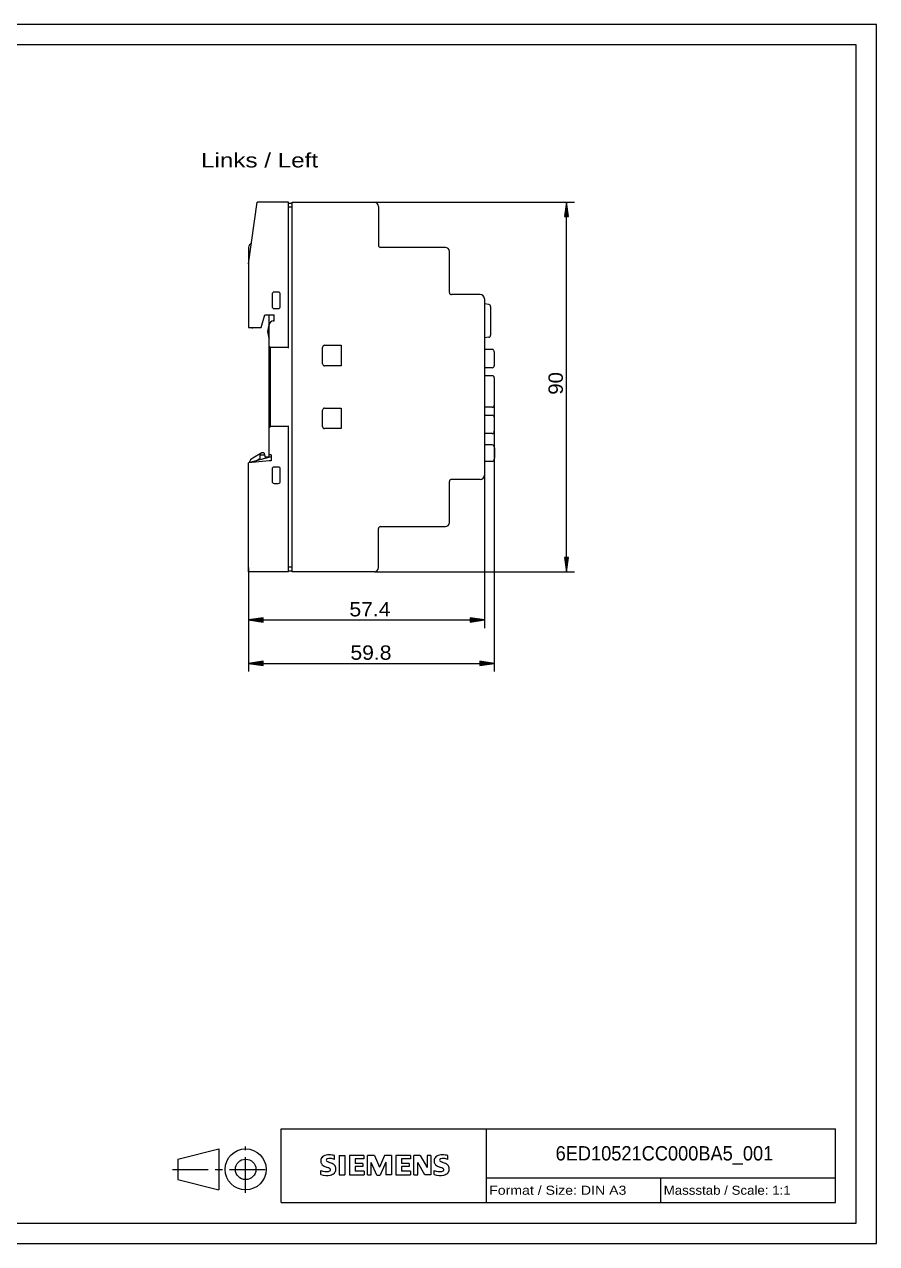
# Model space of a CAD drawing. Extents: x 0 to 420, y 0 to 297.
# Drawn here: x 212.5 to 420, y 0 to 297 of the extents above; entities that cross this region are included whole.
import ezdxf
from ezdxf.enums import TextEntityAlignment as Align

# ---------------------------------------------------------------- set-up
doc = ezdxf.new("R2010")
doc.units = 0
doc.header["$LTSCALE"] = 23.1
doc.linetypes.add('CENTER', pattern=[0.6, 0.375, -0.075, 0.075, -0.075])
doc.layers.get('0').update_dxf_attribs({"linetype": 'CONTINUOUS'})
for name, color, linetype in [('11000_LEFT', 7, 'CONTINUOUS'), ('11100_DIM_LEFT', 7, 'CONTINUOUS'), ('11300_LEFT_GERMAN_ENGLISH', 7, 'CONTINUOUS'), ('90000_FRAME', 7, 'CONTINUOUS')]:
    doc.layers.add(name, color=color, linetype=linetype)

msp = doc.modelspace()

# ---------------------------------------------------------------- linework, layer by layer
at = {"color": 7, "linetype": 'CONTINUOUS'}
for p, q in [((344.479, 253.673), (343.979, 250.173)), ((344.979, 250.173), (344.479, 253.673)), ((343.979, 250.173), (344.979, 250.173)), ((344.979, 167.173), (343.979, 167.173)), ((343.979, 167.173), (344.479, 163.673)), ((344.479, 163.673), (344.979, 167.173)), ((270.604, 152.414), (267.104, 151.914)), ((267.104, 151.914), (270.604, 151.414)), ((270.604, 151.414), (270.604, 152.414)), ((324.504, 151.914), (321.004, 152.414)), ((321.004, 152.414), (321.004, 151.414)), ((321.004, 151.414), (324.504, 151.914)), ((270.604, 141.845), (267.104, 141.345)), ((267.104, 141.345), (270.604, 140.845)), ((270.604, 140.845), (270.604, 141.845)), ((326.904, 141.345), (323.404, 141.845)), ((323.404, 141.845), (323.404, 140.845)), ((323.404, 140.845), (326.904, 141.345))]:
    msp.add_line(p, q, dxfattribs=at)
for points in [[(344.479, 253.673), (344.979, 250.173), (343.979, 250.173)], [(344.479, 163.673), (343.979, 167.173), (344.979, 167.173)], [(267.104, 151.914), (270.604, 152.414), (270.604, 151.414)], [(324.504, 151.914), (321.004, 151.414), (321.004, 152.414)], [(267.104, 141.345), (270.604, 141.845), (270.604, 140.845)], [(326.904, 141.345), (323.404, 140.845), (323.404, 141.845)]]:
    msp.add_solid(points, dxfattribs=at)
at = {"layer": '11000_LEFT', "color": 7, "linetype": 'CONTINUOUS'}
for p, q in [((267.104, 238.673), (269.212, 253.673)), ((276.804, 253.673), (269.212, 253.673)), ((276.804, 218.123), (276.804, 253.673)), ((276.804, 253.473), (277.704, 253.473)), ((277.704, 252.473), (276.804, 252.473)), ((277.704, 163.673), (277.704, 253.673)), ((277.704, 253.673), (297.704, 253.673)), ((298.704, 252.673), (298.704, 243.173)), ((267.104, 242.673), (267.104, 223.173)), ((315.004, 242.673), (299.204, 242.673)), ((316.004, 231.673), (316.004, 241.673)), ((274.304, 231.773), (273.304, 231.773)), ((272.804, 231.273), (272.804, 228.273)), ((274.804, 228.273), (274.804, 231.273)), ((323.504, 231.173), (316.504, 231.173)), ((324.504, 230.173), (324.504, 187.173)), ((325.57, 228.761), (324.504, 228.902)), ((270.165, 223.173), (271.054, 226.273)), ((272.054, 226.173), (271.026, 226.173)), ((271.054, 226.273), (273.304, 226.273)), ((272.054, 226.273), (272.054, 226.173)), ((272.104, 191.542), (272.104, 226.273)), ((273.304, 227.773), (274.304, 227.773)), ((273.304, 224.773), (273.304, 226.273)), ((326.004, 228.266), (326.004, 221.28)), ((267.104, 223.173), (270.165, 223.173)), ((270.065, 223.073), (268.104, 223.073)), ((269.804, 223.073), (269.804, 223.173)), ((270.065, 223.073), (270.094, 223.173)), ((273.104, 224.773), (273.304, 224.773)), ((325.57, 220.784), (324.504, 220.644)), ((272.104, 218.623), (272.404, 218.323)), ((272.404, 199.023), (272.404, 218.323)), ((276.804, 218.323), (272.404, 218.323)), ((285.104, 214.323), (285.104, 218.323)), ((285.604, 218.823), (289.604, 218.823)), ((289.604, 218.823), (289.604, 213.823)), ((326.404, 217.823), (324.504, 217.823)), ((326.476, 217.816), (326.404, 217.823)), ((326.609, 217.769), (326.476, 217.816)), ((326.727, 217.678), (326.609, 217.769)), ((326.824, 217.541), (326.727, 217.678)), ((326.888, 217.358), (326.824, 217.541)), ((326.904, 217.199), (326.888, 217.358)), ((326.904, 217.199), (326.904, 213.848)), ((289.604, 213.823), (285.604, 213.823)), ((326.404, 213.348), (324.504, 213.348)), ((326.404, 211.423), (324.504, 211.423)), ((326.904, 210.923), (326.904, 204.223)), ((285.104, 199.023), (285.104, 203.023)), ((285.604, 203.523), (289.604, 203.523)), ((289.604, 203.523), (289.604, 198.523)), ((326.404, 203.723), (324.504, 203.723)), ((272.104, 198.723), (272.404, 199.023)), ((276.804, 199.023), (272.404, 199.023)), ((276.804, 163.673), (276.804, 199.223)), ((324.504, 201.797), (326.404, 201.797)), ((326.904, 201.297), (326.904, 197.946)), ((289.604, 198.523), (285.604, 198.523)), ((326.404, 197.323), (324.504, 197.323)), ((326.404, 197.323), (326.476, 197.329)), ((326.476, 197.329), (326.609, 197.376)), ((326.609, 197.376), (326.727, 197.468)), ((326.727, 197.468), (326.824, 197.604)), ((326.824, 197.604), (326.888, 197.787)), ((326.888, 197.787), (326.904, 197.946)), ((326.404, 194.573), (324.504, 194.573)), ((326.904, 194.073), (326.904, 191.073)), ((326.904, 193.823), (326.954, 193.823)), ((326.954, 193.823), (326.954, 191.323)), ((272.604, 191.673), (267.104, 190.235)), ((272.104, 190.673), (267.104, 190.235)), ((267.104, 163.673), (267.104, 190.235)), ((268.154, 191.428), (270.31, 192.673)), ((268.901, 190.705), (269.654, 191.14)), ((269.654, 191.14), (269.71, 191.163)), ((269.71, 191.163), (269.761, 191.166)), ((269.761, 191.166), (269.801, 191.15)), ((269.801, 191.15), (269.831, 191.12)), ((269.831, 191.12), (269.848, 191.078)), ((269.848, 191.078), (269.854, 191.024)), ((269.854, 192.41), (269.854, 190.954)), ((269.854, 192.373), (269.866, 192.306)), ((269.866, 192.306), (269.896, 192.251)), ((269.896, 192.251), (269.94, 192.208)), ((269.94, 192.208), (269.996, 192.181)), ((269.996, 192.181), (270.054, 192.173)), ((270.054, 192.173), (270.944, 192.173)), ((270.31, 192.673), (270.81, 192.673)), ((270.81, 192.673), (271.104, 191.573)), ((272.104, 191.573), (271.104, 191.573)), ((272.604, 192.173), (272.104, 192.173)), ((272.604, 190.673), (272.104, 190.673)), ((272.604, 192.173), (272.604, 190.673)), ((324.504, 190.573), (326.404, 190.573)), ((326.904, 191.323), (326.954, 191.323)), ((272.804, 188.673), (272.804, 185.673)), ((274.304, 189.173), (273.304, 189.173)), ((274.804, 185.673), (274.804, 188.673)), ((273.304, 185.173), (274.304, 185.173)), ((316.004, 175.673), (316.004, 185.673)), ((323.504, 186.173), (316.504, 186.173)), ((298.704, 164.673), (298.704, 174.173)), ((299.204, 174.673), (315.004, 174.673)), ((276.804, 163.673), (267.104, 163.673)), ((276.804, 164.873), (277.704, 164.873)), ((276.804, 163.873), (277.704, 163.873)), ((297.704, 163.673), (277.704, 163.673))]:
    msp.add_line(p, q, dxfattribs=at)
for centre, radius, start, end in [((297.704, 252.673), 1, 0, 90), ((268.104, 242.673), 1, 107.73368, 180), ((299.204, 243.173), 0.5, 180, 270), ((315.004, 241.673), 1, 0, 90), ((273.304, 231.273), 0.5, 90, 180), ((274.304, 231.273), 0.5, 0, 90), ((316.504, 231.673), 0.5, 180, 270), ((323.504, 230.173), 1, 0, 90), ((325.504, 228.266), 0.5, 0, 82.5), ((273.304, 228.273), 0.5, 180, 270), ((274.304, 228.273), 0.5, 270, 360), ((268.104, 224.073), 1, 244.18025, 270), ((275.703, 222.063), 4, 154.58499, 178.43062), ((273.104, 223.773), 1, 90, 180), ((275.703, 222.282), 4, 181.56938, 205.46397), ((325.504, 221.28), 0.5, 277.5, 360), ((285.604, 218.323), 0.5, 90, 180), ((285.604, 214.323), 0.5, 180, 270), ((326.404, 213.848), 0.5, 270, 360), ((326.404, 210.923), 0.5, 0, 90), ((285.604, 203.023), 0.5, 90, 180), ((326.404, 204.223), 0.5, 270, 360), ((285.604, 199.023), 0.5, 180, 270), ((326.404, 201.297), 0.5, 0, 90), ((326.404, 194.073), 0.5, 0, 90), ((269.154, 189.696), 2, 120, 163.09288), ((326.404, 191.073), 0.5, 270, 360), ((273.304, 188.673), 0.5, 90, 180), ((274.304, 188.673), 0.5, 0, 90), ((323.504, 187.173), 1, 270, 360), ((273.304, 185.673), 0.5, 180, 270), ((274.304, 185.673), 0.5, 270, 360), ((316.504, 185.673), 0.5, 90, 180), ((315.004, 175.673), 1, 270, 360), ((299.204, 174.173), 0.5, 90, 180), ((297.704, 164.673), 1, 270, 360)]:
    msp.add_arc(centre, radius, start, end, dxfattribs=at)
at = {"layer": '11100_DIM_LEFT', "color": 7, "linetype": 'CONTINUOUS'}
for p, q in [((297.704, 253.673), (346.479, 253.673)), ((344.479, 163.673), (344.479, 253.673)), ((326.904, 204.223), (326.904, 139.345)), ((324.504, 187.173), (324.504, 149.914)), ((267.104, 164.673), (267.104, 139.345)), ((297.704, 163.673), (346.479, 163.673)), ((267.104, 151.914), (324.504, 151.914)), ((267.104, 141.345), (326.904, 141.345))]:
    msp.add_line(p, q, dxfattribs=at)
at = {"layer": '90000_FRAME', "color": 7, "linetype": 'CONTINUOUS'}
for p, q in [((420, 297), (0, 297)), ((420, 0), (420, 297)), ((415, 292), (5, 292)), ((415, 5), (415, 292)), ((275, 28), (410, 28)), ((275, 10), (275, 28)), ((325, 10), (325, 28)), ((410, 10), (410, 28)), ((249.866, 20.581), (259.866, 23.081)), ((259.866, 23.081), (259.866, 13.081)), ((284.895, 20.916), (285.169, 21.19)), ((288.03, 20.499), (288.03, 21.449)), ((289.124, 21.497), (290.55, 21.497)), ((289.124, 21.497), (289.124, 16.744)), ((290.55, 21.497), (290.55, 16.744)), ((295.16, 21.497), (291.643, 21.497)), ((291.643, 21.497), (291.643, 16.744)), ((295.16, 21.497), (295.16, 20.618)), ((297.727, 21.497), (296.016, 21.497)), ((296.016, 16.744), (296.016, 21.497)), ((297.727, 21.497), (298.963, 18.597)), ((300.151, 21.497), (298.963, 18.597)), ((301.862, 21.497), (300.151, 21.497)), ((301.862, 21.497), (301.862, 16.744)), ((306.473, 21.497), (302.956, 21.497)), ((302.956, 21.497), (302.956, 16.744)), ((306.473, 21.497), (306.473, 20.618)), ((308.85, 21.497), (307.305, 21.497)), ((307.305, 16.744), (307.305, 21.497)), ((308.85, 21.497), (310.537, 18.55)), ((311.488, 21.497), (310.537, 21.497)), ((310.537, 21.497), (310.537, 18.55)), ((311.488, 21.497), (311.488, 16.744)), ((315.623, 20.499), (315.623, 21.449)), ((249.866, 20.581), (249.866, 15.581)), ((295.16, 20.618), (293.021, 20.618)), ((293.021, 20.618), (293.021, 19.548)), ((294.875, 19.548), (293.021, 19.548)), ((294.875, 18.764), (293.021, 18.764)), ((293.021, 18.764), (293.021, 17.647)), ((294.875, 19.548), (294.875, 18.764)), ((298.297, 16.696), (296.966, 19.786)), ((296.966, 16.744), (296.966, 19.786)), ((300.484, 19.833), (299.153, 16.696)), ((300.484, 19.833), (300.484, 16.744)), ((306.473, 20.618), (304.334, 20.618)), ((304.334, 20.618), (304.334, 19.548)), ((306.188, 19.548), (304.334, 19.548)), ((306.188, 18.764), (304.334, 18.764)), ((304.334, 18.764), (304.334, 17.647)), ((306.188, 19.548), (306.188, 18.764)), ((309.967, 16.744), (308.255, 19.786)), ((308.255, 16.744), (308.255, 19.786)), ((249.866, 15.581), (259.866, 13.081)), ((284.703, 16.839), (284.703, 17.789)), ((289.124, 16.744), (290.55, 16.744)), ((291.643, 16.744), (295.208, 16.744)), ((295.208, 17.647), (293.021, 17.647)), ((295.208, 17.647), (295.208, 16.744)), ((296.016, 16.744), (296.966, 16.744)), ((298.297, 16.696), (299.153, 16.696)), ((301.862, 16.744), (300.484, 16.744)), ((302.956, 16.744), (306.52, 16.744)), ((306.52, 17.647), (304.334, 17.647)), ((306.52, 17.647), (306.52, 16.744)), ((307.305, 16.744), (308.255, 16.744)), ((311.488, 16.744), (309.967, 16.744)), ((312.296, 16.839), (312.296, 17.789)), ((325, 16), (410, 16)), ((367.5, 10), (367.5, 16)), ((275, 10), (410, 10)), ((5, 5), (415, 5)), ((0, 0), (420, 0))]:
    msp.add_line(p, q, dxfattribs=at)
at = {"layer": '90000_FRAME', "color": 7, "linetype": 'CENTER'}
for p, q in [((266.366, 12.36), (266.366, 23.643)), ((248.586, 18.081), (272.188, 18.081))]:
    msp.add_line(p, q, dxfattribs=at)
at = {"layer": '90000_FRAME', "color": 7, "linetype": 'CONTINUOUS'}
for radius in [5, 2.5]:
    msp.add_circle((266.366, 18.081), radius, dxfattribs=at)
for centre, radius, start, end in [((285.795, 20.25), 1.12, 142.81392, 167.1523), ((286.14, 19.943), 1.581, 121.21409, 141.52548), ((286.52, 19.254), 2.367, 86.2218, 120.42726), ((286.251, 12.558), 9.068, 78.6827, 87.31476), ((313.387, 20.25), 1.12, 142.81392, 167.1523), ((313.733, 19.943), 1.581, 121.21409, 141.52548), ((314.112, 19.254), 2.367, 86.2218, 120.42726), ((313.844, 12.558), 9.068, 78.6827, 87.31476), ((285.963, 20.142), 1.309, 164.19749, 195.80251), ((285.9, 20.102), 1.239, 194.79522, 225.71765), ((286.504, 20.808), 2.166, 227.31193, 242.70403), ((290.359, 28.342), 10.629, 242.86201, 247.1042), ((286.307, 20.368), 0.303, 154.44003, 221.82017), ((286.386, 20.289), 0.41, 102.82878, 149.22596), ((286.717, 20.754), 0.866, 222.77604, 239.03624), ((279.564, 2.549), 17.332, 65.34147, 67.39978), ((287.619, 22.35), 2.699, 240.0482, 251.37797), ((286.803, 18.546), 2.202, 84.04001, 103.34277), ((284.21, 13.424), 6.859, 59.90203, 68.20365), ((286.692, 17.976), 0.34, 305.50322, 72.46529), ((286.463, 16.129), 4.642, 70.26259, 82.95242), ((286.886, 18.062), 1.505, 25.95629, 59.48348), ((286.958, 18.14), 1.406, 335.3868, 24.39151), ((313.555, 20.142), 1.309, 164.19749, 195.80251), ((313.493, 20.102), 1.239, 194.79522, 225.71765), ((314.097, 20.808), 2.166, 227.31193, 242.70403), ((317.952, 28.342), 10.629, 242.86201, 247.1042), ((313.9, 20.368), 0.303, 154.44003, 221.82017), ((313.979, 20.289), 0.41, 102.82878, 149.22596), ((314.31, 20.754), 0.866, 222.77604, 239.03624), ((307.156, 2.549), 17.332, 65.34147, 67.39978), ((315.212, 22.35), 2.699, 240.0482, 251.37797), ((314.396, 18.546), 2.202, 84.04001, 103.34277), ((311.803, 13.424), 6.859, 59.90203, 68.20365), ((314.285, 17.976), 0.34, 305.50322, 72.46529), ((314.055, 16.129), 4.642, 70.26259, 82.95242), ((314.479, 18.062), 1.505, 25.95629, 59.48348), ((314.551, 18.14), 1.406, 335.3868, 24.39151), ((285.948, 20.801), 3.259, 247.53002, 280.75795), ((286.126, 21.378), 4.757, 252.59392, 280.98166), ((286.408, 18.701), 1.112, 277.71, 295.68849), ((286.581, 18.76), 2.101, 282.40584, 311.86444), ((286.954, 18.193), 1.433, 315.89046, 333.52293), ((313.541, 20.801), 3.259, 247.53002, 280.75795), ((313.719, 21.378), 4.757, 252.59392, 280.98166), ((314, 18.701), 1.112, 277.71, 295.68849), ((314.174, 18.76), 2.101, 282.40584, 311.86444), ((314.546, 18.193), 1.433, 315.89046, 333.52293)]:
    msp.add_arc(centre, radius, start, end, dxfattribs=at)

# ---------------------------------------------------------------- texts
at = {"layer": '11100_DIM_LEFT', "color": 7, "linetype": 'CONTINUOUS'}
msp.add_text('90', height=3.5, rotation=90, dxfattribs=at).set_placement((343.604, 206.793), (343.604, 212.293), align=Align.FIT)
for s, p, p2 in [('57.4', (291.635, 152.789), (301.635, 152.789)), ('59.8', (291.881, 142.22), (301.881, 142.22))]:
    msp.add_text(s, height=3.5, dxfattribs=at).set_placement(p, p2, align=Align.FIT)
at = {"layer": '11300_LEFT_GERMAN_ENGLISH', "color": 7, "linetype": 'CONTINUOUS'}
msp.add_text('Links / Left', height=3.5, dxfattribs=at).set_placement((255.511, 262.152), (284.011, 262.152), align=Align.FIT)
at = {"layer": '90000_FRAME', "color": 7, "linetype": 'CONTINUOUS'}
for s, height, p, p2 in [('6ED10521CC000BA5_001', 3.5, (341.841, 20.25), (394.841, 20.25)), ('Format / Size: DIN A3', 2.2, (325.66, 11.9), (359.079, 11.9)), ('Massstab / Scale: 1:1', 2.2, (368.16, 11.9), (399.065, 11.9))]:
    msp.add_text(s, height=height, dxfattribs=at).set_placement(p, p2, align=Align.FIT)

doc.saveas('drawing.dxf')
